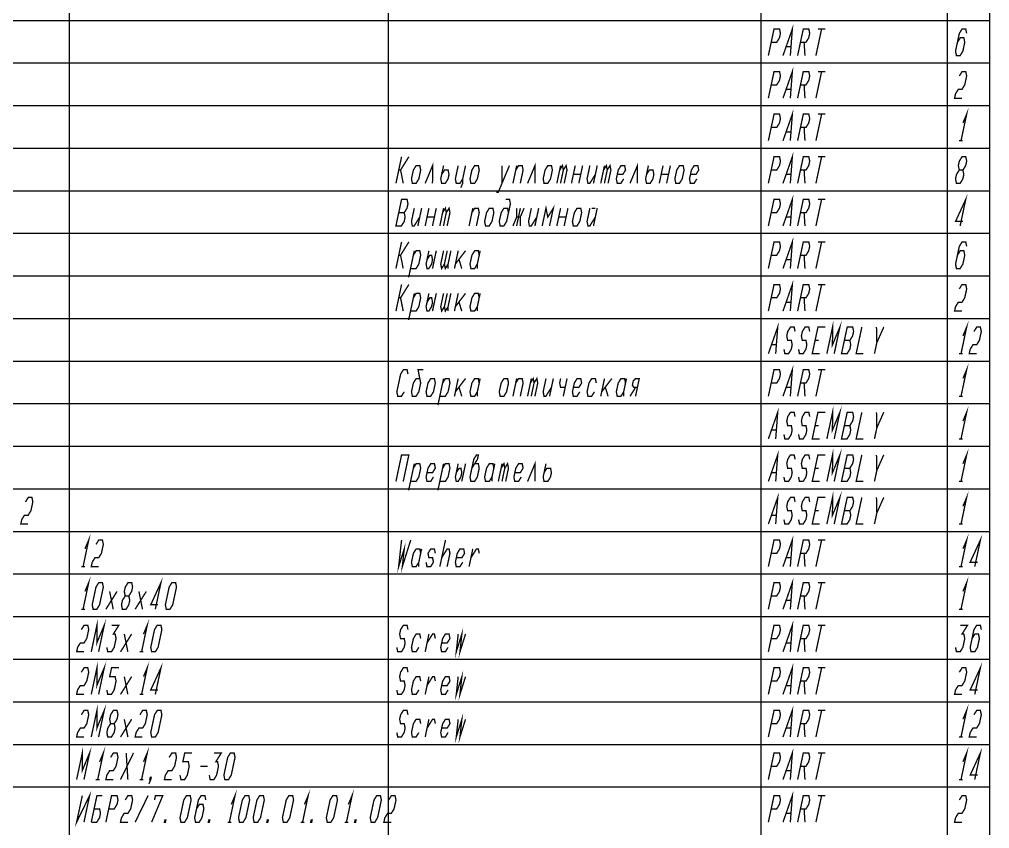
# Model space of a CAD drawing. Header units: millimetres. Extents: x -156 to 206, y -956 to 292.
# Drawn here: x 22.7 to 205, y -491.8 to -339.8 of the extents above; entities that cross this region are included whole.
import ezdxf

# ---------------------------------------------------------------- set-up
doc = ezdxf.new("R2010")
doc.units = ezdxf.units.MM
doc.header["$LTSCALE"] = 19.36
doc.layers.get('0').update_dxf_attribs({"linetype": 'CONTINUOUS'})

msp = doc.modelspace()

# ---------------------------------------------------------------- linework, layer by layer
at = {"color": 7, "linetype": 'CONTINUOUS'}
for p, q in [((92, 292), (92, -956)), ((162, 292), (162, -956)), ((197, 292), (197, -956)), ((205, 292), (205, -956)), ((32, 268), (32, -956)), ((205, -340), (-156, -340)), ((205, -348), (-156, -348)), ((205, -356), (-156, -356)), ((205, -364), (-156, -364)), ((205, -372), (-156, -372)), ((205, -380), (-156, -380)), ((205, -388), (-156, -388)), ((205, -396), (-156, -396)), ((205, -404), (-156, -404)), ((205, -412), (-156, -412)), ((205, -420), (-156, -420)), ((205, -428), (-156, -428)), ((205, -436), (-156, -436)), ((205, -444), (-156, -444)), ((205, -452), (-156, -452)), ((205, -460), (-156, -460)), ((205, -468), (-156, -468)), ((205, -476), (-156, -476)), ((205, -484), (-156, -484))]:
    msp.add_line(p, q, dxfattribs=at)
at = {"color": 2, "linetype": 'CONTINUOUS', "const_width": 0.25}
for points in [[(166.17, -346.56), (167.93, -341.56), (167.55, -346.56)], [(163.42, -346.56), (164.49, -341.56), (165.52, -341.56), (165.69, -342.39), (165.51, -343.22), (164.99, -344.06), (163.96, -344.06)], [(168.92, -346.56), (169.99, -341.56), (171.02, -341.56), (171.19, -342.39), (171.01, -343.22), (170.49, -344.06), (169.46, -344.06)], [(173.43, -341.56), (172.36, -346.56)], [(172.74, -341.56), (174.11, -341.56)], [(200.69, -342.39), (200.52, -341.56), (199.83, -341.56), (199.31, -342.39), (198.6, -345.72), (198.77, -346.56), (199.46, -346.56), (199.98, -345.72), (200.33, -344.06), (200.16, -343.22), (199.48, -343.22), (198.96, -344.06)], [(170.14, -344.06), (170.3, -346.56)], [(166.87, -344.89), (167.56, -344.89)], [(163.42, -354.56), (164.49, -349.56), (165.52, -349.56), (165.69, -350.39), (165.51, -351.22), (164.99, -352.06), (163.96, -352.06)], [(166.17, -354.56), (167.93, -349.56), (167.55, -354.56)], [(168.92, -354.56), (169.99, -349.56), (171.02, -349.56), (171.19, -350.39), (171.01, -351.22), (170.49, -352.06), (169.46, -352.06)], [(173.43, -349.56), (172.36, -354.56)], [(172.74, -349.56), (174.11, -349.56)], [(199.31, -350.39), (199.83, -349.56), (200.52, -349.56), (200.69, -350.39), (200.33, -352.06), (199.81, -352.89), (199.12, -352.89), (198.6, -353.72), (198.42, -354.56), (199.8, -354.56)], [(166.87, -352.89), (167.56, -352.89)], [(170.14, -352.06), (170.3, -354.56)], [(166.17, -362.56), (167.93, -357.56), (167.55, -362.56)], [(199.99, -359.22), (200.69, -357.56), (199.63, -362.56)], [(163.42, -362.56), (164.49, -357.56), (165.52, -357.56), (165.69, -358.39), (165.51, -359.22), (164.99, -360.06), (163.96, -360.06)], [(168.92, -362.56), (169.99, -357.56), (171.02, -357.56), (171.19, -358.39), (171.01, -359.22), (170.49, -360.06), (169.46, -360.06)], [(173.43, -357.56), (172.36, -362.56)], [(172.74, -357.56), (174.11, -357.56)], [(166.87, -360.89), (167.56, -360.89)], [(170.14, -360.06), (170.3, -362.56)], [(199.28, -362.56), (199.97, -362.56)], [(166.17, -370.56), (167.93, -365.56), (167.55, -370.56)], [(93.43, -370.56), (94.49, -365.56)], [(93.96, -368.06), (94.3, -368.06), (95.86, -365.56)], [(163.42, -370.56), (164.49, -365.56), (165.52, -365.56), (165.69, -366.39), (165.51, -367.22), (164.99, -368.06), (163.96, -368.06)], [(168.92, -370.56), (169.99, -365.56), (171.02, -365.56), (171.19, -366.39), (171.01, -367.22), (170.49, -368.06), (169.46, -368.06)], [(173.43, -365.56), (172.36, -370.56)], [(172.74, -365.56), (174.11, -365.56)], [(199.99, -368.06), (200.51, -367.22), (200.69, -366.39), (200.52, -365.56), (199.83, -365.56), (199.31, -366.39), (199.13, -367.22), (199.3, -368.06)], [(94.8, -370.56), (94.3, -368.06)], [(96.35, -369.72), (96.52, -370.56), (97.21, -370.56), (97.73, -369.72), (98.08, -368.06), (97.91, -367.22), (97.23, -367.22), (96.71, -368.06), (96.35, -369.72)], [(98.93, -370.56), (100.32, -367.22), (100.3, -370.56)], [(102.38, -367.22), (101.85, -369.72), (102.02, -370.56), (102.71, -370.56), (103.23, -369.72), (103.4, -368.89), (103.24, -368.06), (102.55, -368.06), (102.03, -368.89)], [(105.13, -367.22), (104.6, -369.72), (104.77, -370.56), (105.46, -370.56), (105.98, -369.72), (105.97, -370.56), (105.62, -371.39)], [(106.51, -367.22), (105.98, -369.72)], [(107.35, -369.72), (107.52, -370.56), (108.21, -370.56), (108.73, -369.72), (109.08, -368.06), (108.91, -367.22), (108.23, -367.22), (107.71, -368.06), (107.35, -369.72)], [(112.32, -372.22), (112.66, -372.22), (114.76, -367.22)], [(113.38, -367.22), (113.36, -370.56)], [(115.42, -370.56), (116.13, -367.22)], [(115.96, -368.06), (116.48, -367.22), (117.16, -367.22), (117.33, -368.06), (116.8, -370.56)], [(118.17, -370.56), (119.57, -367.22), (119.55, -370.56)], [(121.1, -369.72), (121.27, -370.56), (121.96, -370.56), (122.48, -369.72), (122.83, -368.06), (122.66, -367.22), (121.98, -367.22), (121.46, -368.06), (121.1, -369.72)], [(123.67, -370.56), (124.38, -367.22)], [(124.21, -368.06), (124.73, -367.22), (124.89, -368.06), (124.36, -370.56)], [(124.89, -368.06), (125.41, -367.22), (125.58, -368.06), (125.05, -370.56)], [(126.42, -370.56), (127.13, -367.22)], [(128.51, -367.22), (127.8, -370.56)], [(129.88, -367.22), (129.35, -369.72), (129.52, -370.56), (129.86, -370.56), (130.9, -368.89)], [(131.26, -367.22), (130.55, -370.56)], [(131.92, -370.56), (132.63, -367.22)], [(132.46, -368.06), (132.98, -367.22), (133.14, -368.06), (132.61, -370.56)], [(133.14, -368.06), (133.66, -367.22), (133.83, -368.06), (133.3, -370.56)], [(135.03, -368.89), (136.06, -368.89), (136.58, -368.06), (136.41, -367.22), (135.73, -367.22), (135.21, -368.06), (134.85, -369.72), (135.02, -370.56), (135.71, -370.56), (136.23, -369.72)], [(137.42, -370.56), (138.82, -367.22), (138.8, -370.56)], [(140.88, -367.22), (140.35, -369.72), (140.52, -370.56), (141.21, -370.56), (141.73, -369.72), (141.9, -368.89), (141.74, -368.06), (141.05, -368.06), (140.53, -368.89)], [(142.92, -370.56), (143.63, -367.22)], [(145.01, -367.22), (144.3, -370.56)], [(145.85, -369.72), (146.02, -370.56), (146.71, -370.56), (147.23, -369.72), (147.58, -368.06), (147.41, -367.22), (146.73, -367.22), (146.21, -368.06), (145.85, -369.72)], [(148.78, -368.89), (149.81, -368.89), (150.33, -368.06), (150.16, -367.22), (149.48, -367.22), (148.96, -368.06), (148.6, -369.72), (148.77, -370.56), (149.46, -370.56), (149.98, -369.72)], [(170.14, -368.06), (170.3, -370.56)], [(198.77, -370.56), (199.46, -370.56), (199.98, -369.72), (200.15, -368.89), (199.99, -368.06), (199.3, -368.06), (198.78, -368.89), (198.6, -369.72), (198.77, -370.56)], [(126.78, -368.89), (128.15, -368.89)], [(143.28, -368.89), (144.65, -368.89)], [(166.87, -368.89), (167.56, -368.89)], [(93.43, -378.56), (94.46, -378.56), (94.98, -377.72), (95.15, -376.89), (94.99, -376.06), (95.51, -375.22), (95.69, -374.39), (95.52, -373.56), (94.49, -373.56), (93.43, -378.56)], [(114.58, -376.06), (114.41, -375.22), (113.73, -375.22), (113.21, -376.06), (112.85, -377.72), (113.02, -378.56), (113.71, -378.56), (114.23, -377.72), (114.94, -374.39), (114.77, -373.56), (114.08, -373.56)], [(163.42, -378.56), (164.49, -373.56), (165.52, -373.56), (165.69, -374.39), (165.51, -375.22), (164.99, -376.06), (163.96, -376.06)], [(166.17, -378.56), (167.93, -373.56), (167.55, -378.56)], [(168.92, -378.56), (169.99, -373.56), (171.02, -373.56), (171.19, -374.39), (171.01, -375.22), (170.49, -376.06), (169.46, -376.06)], [(173.43, -373.56), (172.36, -378.56)], [(172.74, -373.56), (174.11, -373.56)], [(199.46, -378.56), (200.52, -373.56), (198.6, -377.72), (199.98, -377.72)], [(96.88, -375.22), (96.35, -377.72), (96.52, -378.56), (96.86, -378.56), (97.9, -376.89)], [(98.26, -375.22), (97.55, -378.56)], [(98.93, -378.56), (99.63, -375.22)], [(101.01, -375.22), (100.3, -378.56)], [(101.68, -378.56), (102.38, -375.22)], [(102.21, -376.06), (102.73, -375.22), (102.89, -376.06), (102.36, -378.56)], [(102.89, -376.06), (103.41, -375.22), (103.58, -376.06), (103.05, -378.56)], [(107.18, -378.56), (107.88, -375.22)], [(107.71, -376.06), (108.23, -375.22), (108.91, -375.22), (109.08, -376.06), (108.55, -378.56)], [(110.1, -377.72), (110.27, -378.56), (110.96, -378.56), (111.48, -377.72), (111.83, -376.06), (111.66, -375.22), (110.98, -375.22), (110.46, -376.06), (110.1, -377.72)], [(115.42, -378.56), (116.12, -376.89), (116.13, -375.22)], [(116.82, -375.22), (116.11, -378.56)], [(117.51, -375.22), (116.81, -376.89), (116.8, -378.56)], [(118.88, -375.22), (118.35, -377.72), (118.52, -378.56), (118.86, -378.56), (119.9, -376.89)], [(120.26, -375.22), (119.55, -378.56)], [(120.92, -378.56), (121.63, -375.22), (121.97, -376.89), (123.01, -375.22), (122.3, -378.56)], [(123.67, -378.56), (124.38, -375.22)], [(125.76, -375.22), (125.05, -378.56)], [(126.6, -377.72), (126.77, -378.56), (127.46, -378.56), (127.98, -377.72), (128.33, -376.06), (128.16, -375.22), (127.48, -375.22), (126.96, -376.06), (126.6, -377.72)], [(129.88, -375.22), (129.35, -377.72), (129.52, -378.56), (129.86, -378.56), (130.9, -376.89)], [(130.23, -375.22), (130.91, -375.22)], [(131.26, -375.22), (130.55, -378.56)], [(93.96, -376.06), (94.99, -376.06)], [(99.28, -376.89), (100.65, -376.89)], [(116.12, -376.89), (116.81, -376.89)], [(124.03, -376.89), (125.4, -376.89)], [(166.87, -376.89), (167.56, -376.89)], [(170.14, -376.06), (170.3, -378.56)], [(166.17, -386.56), (167.93, -381.56), (167.55, -386.56)], [(93.43, -386.56), (94.49, -381.56)], [(93.96, -384.06), (94.3, -384.06), (95.86, -381.56)], [(163.42, -386.56), (164.49, -381.56), (165.52, -381.56), (165.69, -382.39), (165.51, -383.22), (164.99, -384.06), (163.96, -384.06)], [(168.92, -386.56), (169.99, -381.56), (171.02, -381.56), (171.19, -382.39), (171.01, -383.22), (170.49, -384.06), (169.46, -384.06)], [(173.43, -381.56), (172.36, -386.56)], [(172.74, -381.56), (174.11, -381.56)], [(200.69, -382.39), (200.52, -381.56), (199.83, -381.56), (199.31, -382.39), (198.6, -385.72), (198.77, -386.56), (199.46, -386.56), (199.98, -385.72), (200.33, -384.06), (200.16, -383.22), (199.48, -383.22), (198.96, -384.06)], [(94.8, -386.56), (94.3, -384.06)], [(95.82, -388.22), (96.88, -383.22)], [(96.18, -386.56), (97.21, -386.56), (97.73, -385.72), (98.08, -384.06), (97.91, -383.22), (97.23, -383.22), (96.71, -384.06)], [(99.63, -383.22), (99.1, -385.72), (99.27, -386.56), (99.61, -386.56), (100.13, -385.72), (100.31, -384.89), (100.14, -384.06), (99.8, -384.06), (99.28, -384.89)], [(101.01, -383.22), (100.3, -386.56)], [(102.38, -383.22), (101.85, -385.72), (102.02, -386.56), (102.54, -385.72), (102.71, -386.56), (103.23, -385.72), (103.76, -383.22)], [(103.07, -383.22), (102.54, -385.72)], [(105.13, -383.22), (104.43, -386.56)], [(104.6, -385.72), (106.51, -383.22)], [(109.08, -384.06), (108.91, -383.22), (108.23, -383.22), (107.71, -384.06), (107.35, -385.72), (107.52, -386.56), (108.21, -386.56), (108.73, -385.72)], [(109.26, -383.22), (108.73, -385.72), (108.72, -386.56)], [(170.14, -384.06), (170.3, -386.56)], [(103.23, -385.72), (103.22, -386.56)], [(105.29, -384.89), (105.8, -386.56)], [(166.87, -384.89), (167.56, -384.89)], [(93.43, -394.56), (94.49, -389.56)], [(93.96, -392.06), (94.3, -392.06), (95.86, -389.56)], [(163.42, -394.56), (164.49, -389.56), (165.52, -389.56), (165.69, -390.39), (165.51, -391.22), (164.99, -392.06), (163.96, -392.06)], [(166.17, -394.56), (167.93, -389.56), (167.55, -394.56)], [(168.92, -394.56), (169.99, -389.56), (171.02, -389.56), (171.19, -390.39), (171.01, -391.22), (170.49, -392.06), (169.46, -392.06)], [(173.43, -389.56), (172.36, -394.56)], [(172.74, -389.56), (174.11, -389.56)], [(199.31, -390.39), (199.83, -389.56), (200.52, -389.56), (200.69, -390.39), (200.33, -392.06), (199.81, -392.89), (199.12, -392.89), (198.6, -393.72), (198.42, -394.56), (199.8, -394.56)], [(94.8, -394.56), (94.3, -392.06)], [(95.82, -396.22), (96.88, -391.22)], [(96.18, -394.56), (97.21, -394.56), (97.73, -393.72), (98.08, -392.06), (97.91, -391.22), (97.23, -391.22), (96.71, -392.06)], [(99.63, -391.22), (99.1, -393.72), (99.27, -394.56), (99.61, -394.56), (100.13, -393.72), (100.31, -392.89), (100.14, -392.06), (99.8, -392.06), (99.28, -392.89)], [(101.01, -391.22), (100.3, -394.56)], [(102.38, -391.22), (101.85, -393.72), (102.02, -394.56), (102.54, -393.72), (102.71, -394.56), (103.23, -393.72), (103.76, -391.22)], [(103.07, -391.22), (102.54, -393.72)], [(105.13, -391.22), (104.43, -394.56)], [(104.6, -393.72), (106.51, -391.22)], [(109.08, -392.06), (108.91, -391.22), (108.23, -391.22), (107.71, -392.06), (107.35, -393.72), (107.52, -394.56), (108.21, -394.56), (108.73, -393.72)], [(109.26, -391.22), (108.73, -393.72), (108.72, -394.56)], [(170.14, -392.06), (170.3, -394.56)], [(103.23, -393.72), (103.22, -394.56)], [(105.29, -392.89), (105.8, -394.56)], [(166.87, -392.89), (167.56, -392.89)], [(163.42, -402.56), (165.18, -397.56), (164.8, -402.56)], [(166.35, -401.72), (166.52, -402.56), (167.21, -402.56), (167.73, -401.72), (167.9, -400.89), (167.74, -400.06), (167.05, -400.06), (166.88, -399.22), (167.06, -398.39), (167.58, -397.56), (168.27, -397.56), (168.44, -398.39)], [(169.1, -401.72), (169.27, -402.56), (169.96, -402.56), (170.48, -401.72), (170.65, -400.89), (170.49, -400.06), (169.8, -400.06), (169.63, -399.22), (169.81, -398.39), (170.33, -397.56), (171.02, -397.56), (171.19, -398.39)], [(174.11, -397.56), (172.74, -397.56), (171.67, -402.56), (173.05, -402.56)], [(174.42, -402.56), (175.49, -397.56), (175.47, -400.89), (176.86, -397.56), (175.8, -402.56)], [(177.17, -402.56), (178.21, -402.56), (178.73, -401.72), (178.9, -400.89), (178.74, -400.06), (179.26, -399.22), (179.44, -398.39), (179.27, -397.56), (178.24, -397.56), (177.17, -402.56)], [(180.99, -397.56), (179.92, -402.56), (181.3, -402.56)], [(183.74, -397.56), (183.81, -400.47), (185.11, -397.56)], [(199.99, -399.22), (200.69, -397.56), (199.63, -402.56)], [(202.06, -398.39), (202.58, -397.56), (203.27, -397.56), (203.44, -398.39), (203.08, -400.06), (202.56, -400.89), (201.87, -400.89), (201.35, -401.72), (201.17, -402.56), (202.55, -402.56)], [(164.12, -400.89), (164.81, -400.89)], [(172.21, -400.06), (172.89, -400.06)], [(177.71, -400.06), (178.74, -400.06)], [(183.81, -400.47), (183.36, -402.56)], [(199.28, -402.56), (199.97, -402.56)], [(166.17, -410.56), (167.93, -405.56), (167.55, -410.56)], [(199.99, -407.22), (200.69, -405.56), (199.63, -410.56)], [(95.69, -406.39), (95.52, -405.56), (94.83, -405.56), (94.31, -406.39), (93.6, -409.72), (93.77, -410.56), (94.46, -410.56), (94.98, -409.72)], [(97.91, -407.22), (97.23, -407.22), (96.71, -408.06), (96.35, -409.72), (96.52, -410.56), (97.21, -410.56), (97.73, -409.72), (98.08, -408.06), (97.58, -405.56), (98.61, -405.56)], [(163.42, -410.56), (164.49, -405.56), (165.52, -405.56), (165.69, -406.39), (165.51, -407.22), (164.99, -408.06), (163.96, -408.06)], [(168.92, -410.56), (169.99, -405.56), (171.02, -405.56), (171.19, -406.39), (171.01, -407.22), (170.49, -408.06), (169.46, -408.06)], [(173.43, -405.56), (172.36, -410.56)], [(172.74, -405.56), (174.11, -405.56)], [(99.1, -409.72), (99.27, -410.56), (99.96, -410.56), (100.48, -409.72), (100.83, -408.06), (100.66, -407.22), (99.98, -407.22), (99.46, -408.06), (99.1, -409.72)], [(101.32, -412.22), (102.38, -407.22)], [(101.68, -410.56), (102.71, -410.56), (103.23, -409.72), (103.58, -408.06), (103.41, -407.22), (102.73, -407.22), (102.21, -408.06)], [(105.13, -407.22), (104.43, -410.56)], [(104.6, -409.72), (106.51, -407.22)], [(109.08, -408.06), (108.91, -407.22), (108.23, -407.22), (107.71, -408.06), (107.35, -409.72), (107.52, -410.56), (108.21, -410.56), (108.73, -409.72)], [(109.26, -407.22), (108.73, -409.72), (108.72, -410.56)], [(112.85, -409.72), (113.02, -410.56), (113.71, -410.56), (114.23, -409.72), (114.58, -408.06), (114.41, -407.22), (113.73, -407.22), (113.21, -408.06), (112.85, -409.72)], [(115.42, -410.56), (116.13, -407.22)], [(115.96, -408.06), (116.48, -407.22), (117.16, -407.22), (117.33, -408.06), (116.8, -410.56)], [(118.17, -410.56), (118.88, -407.22)], [(118.71, -408.06), (119.23, -407.22), (119.39, -408.06), (118.86, -410.56)], [(119.39, -408.06), (119.91, -407.22), (120.08, -408.06), (119.55, -410.56)], [(121.63, -407.22), (121.1, -409.72), (121.27, -410.56), (121.61, -410.56), (122.65, -408.89)], [(123.01, -407.22), (122.3, -410.56)], [(124.38, -407.22), (124.21, -408.06), (124.37, -408.89), (125.23, -408.89)], [(125.59, -407.22), (124.88, -410.56)], [(126.78, -408.89), (127.81, -408.89), (128.33, -408.06), (128.16, -407.22), (127.48, -407.22), (126.96, -408.06), (126.6, -409.72), (126.77, -410.56), (127.46, -410.56), (127.98, -409.72)], [(131.08, -408.06), (130.91, -407.22), (130.23, -407.22), (129.71, -408.06), (129.35, -409.72), (129.52, -410.56), (130.21, -410.56), (130.73, -409.72)], [(132.63, -407.22), (131.92, -410.56)], [(132.1, -409.72), (134.01, -407.22)], [(136.58, -408.06), (136.41, -407.22), (135.73, -407.22), (135.21, -408.06), (134.85, -409.72), (135.02, -410.56), (135.71, -410.56), (136.23, -409.72)], [(136.76, -407.22), (136.23, -409.72), (136.22, -410.56)], [(138.46, -410.56), (139.16, -407.22), (138.48, -407.22), (138.04, -407.64), (137.87, -408.47), (138.12, -408.89), (138.81, -408.89)], [(170.14, -408.06), (170.3, -410.56)], [(105.29, -408.89), (105.8, -410.56)], [(132.79, -408.89), (133.3, -410.56)], [(137.42, -410.56), (138.47, -408.89)], [(166.87, -408.89), (167.56, -408.89)], [(199.28, -410.56), (199.97, -410.56)], [(163.42, -418.56), (165.18, -413.56), (164.8, -418.56)], [(166.35, -417.72), (166.52, -418.56), (167.21, -418.56), (167.73, -417.72), (167.9, -416.89), (167.74, -416.06), (167.05, -416.06), (166.88, -415.22), (167.06, -414.39), (167.58, -413.56), (168.27, -413.56), (168.44, -414.39)], [(169.1, -417.72), (169.27, -418.56), (169.96, -418.56), (170.48, -417.72), (170.65, -416.89), (170.49, -416.06), (169.8, -416.06), (169.63, -415.22), (169.81, -414.39), (170.33, -413.56), (171.02, -413.56), (171.19, -414.39)], [(174.11, -413.56), (172.74, -413.56), (171.67, -418.56), (173.05, -418.56)], [(174.42, -418.56), (175.49, -413.56), (175.47, -416.89), (176.86, -413.56), (175.8, -418.56)], [(177.17, -418.56), (178.21, -418.56), (178.73, -417.72), (178.9, -416.89), (178.74, -416.06), (179.26, -415.22), (179.44, -414.39), (179.27, -413.56), (178.24, -413.56), (177.17, -418.56)], [(180.99, -413.56), (179.92, -418.56), (181.3, -418.56)], [(183.74, -413.56), (183.81, -416.47), (185.11, -413.56)], [(199.99, -415.22), (200.69, -413.56), (199.63, -418.56)], [(164.12, -416.89), (164.81, -416.89)], [(172.21, -416.06), (172.89, -416.06)], [(177.71, -416.06), (178.74, -416.06)], [(183.81, -416.47), (183.36, -418.56)], [(199.28, -418.56), (199.97, -418.56)], [(163.42, -426.56), (165.18, -421.56), (164.8, -426.56)], [(174.42, -426.56), (175.49, -421.56), (175.47, -424.89), (176.86, -421.56), (175.8, -426.56)], [(199.99, -423.22), (200.69, -421.56), (199.63, -426.56)], [(93.43, -426.56), (94.49, -421.56), (95.86, -421.56), (94.8, -426.56)], [(107.71, -424.06), (108.75, -422.39), (108.93, -421.56), (108.58, -421.56), (108.06, -422.39), (107.35, -425.72), (107.52, -426.56), (108.21, -426.56), (108.73, -425.72), (109.08, -424.06), (108.91, -423.22), (108.23, -423.22)], [(113.21, -424.06), (113.73, -423.22), (113.89, -424.06), (113.36, -426.56)], [(113.89, -424.06), (114.41, -423.22), (114.58, -424.06), (114.05, -426.56)], [(118.17, -426.56), (119.57, -423.22), (119.55, -426.56)], [(166.35, -425.72), (166.52, -426.56), (167.21, -426.56), (167.73, -425.72), (167.9, -424.89), (167.74, -424.06), (167.05, -424.06), (166.88, -423.22), (167.06, -422.39), (167.58, -421.56), (168.27, -421.56), (168.44, -422.39)], [(169.1, -425.72), (169.27, -426.56), (169.96, -426.56), (170.48, -425.72), (170.65, -424.89), (170.49, -424.06), (169.8, -424.06), (169.63, -423.22), (169.81, -422.39), (170.33, -421.56), (171.02, -421.56), (171.19, -422.39)], [(174.11, -421.56), (172.74, -421.56), (171.67, -426.56), (173.05, -426.56)], [(177.17, -426.56), (178.21, -426.56), (178.73, -425.72), (178.9, -424.89), (178.74, -424.06), (179.26, -423.22), (179.44, -422.39), (179.27, -421.56), (178.24, -421.56), (177.17, -426.56)], [(180.99, -421.56), (179.92, -426.56), (181.3, -426.56)], [(183.74, -421.56), (183.81, -424.47), (185.11, -421.56)], [(95.82, -428.22), (96.88, -423.22)], [(96.18, -426.56), (97.21, -426.56), (97.73, -425.72), (98.08, -424.06), (97.91, -423.22), (97.23, -423.22), (96.71, -424.06)], [(99.28, -424.89), (100.31, -424.89), (100.83, -424.06), (100.66, -423.22), (99.98, -423.22), (99.46, -424.06), (99.1, -425.72), (99.27, -426.56), (99.96, -426.56), (100.48, -425.72)], [(101.32, -428.22), (102.38, -423.22)], [(101.68, -426.56), (102.71, -426.56), (103.23, -425.72), (103.58, -424.06), (103.41, -423.22), (102.73, -423.22), (102.21, -424.06)], [(105.13, -423.22), (104.6, -425.72), (104.77, -426.56), (105.11, -426.56), (105.63, -425.72), (105.81, -424.89), (105.64, -424.06), (105.3, -424.06), (104.78, -424.89)], [(106.51, -423.22), (105.8, -426.56)], [(111.83, -424.06), (111.66, -423.22), (110.98, -423.22), (110.46, -424.06), (110.1, -425.72), (110.27, -426.56), (110.96, -426.56), (111.48, -425.72)], [(112.01, -423.22), (111.48, -425.72), (111.47, -426.56)], [(112.67, -426.56), (113.38, -423.22)], [(115.78, -424.89), (116.81, -424.89), (117.33, -424.06), (117.16, -423.22), (116.48, -423.22), (115.96, -424.06), (115.6, -425.72), (115.77, -426.56), (116.46, -426.56), (116.98, -425.72)], [(121.63, -423.22), (121.1, -425.72), (121.27, -426.56), (121.96, -426.56), (122.48, -425.72), (122.65, -424.89), (122.49, -424.06), (121.8, -424.06), (121.28, -424.89)], [(164.12, -424.89), (164.81, -424.89)], [(172.21, -424.06), (172.89, -424.06)], [(177.71, -424.06), (178.74, -424.06)], [(183.81, -424.47), (183.36, -426.56)], [(199.28, -426.56), (199.97, -426.56)], [(174.42, -434.56), (175.49, -429.56), (175.47, -432.89), (176.86, -429.56), (175.8, -434.56)], [(199.99, -431.22), (200.69, -429.56), (199.63, -434.56)], [(23.81, -430.39), (24.33, -429.56), (25.02, -429.56), (25.19, -430.39), (24.83, -432.06), (24.31, -432.89), (23.62, -432.89), (23.1, -433.72), (22.93, -434.56), (24.3, -434.56)], [(163.42, -434.56), (165.18, -429.56), (164.8, -434.56)], [(166.35, -433.72), (166.52, -434.56), (167.21, -434.56), (167.73, -433.72), (167.9, -432.89), (167.74, -432.06), (167.05, -432.06), (166.88, -431.22), (167.06, -430.39), (167.58, -429.56), (168.27, -429.56), (168.44, -430.39)], [(169.1, -433.72), (169.27, -434.56), (169.96, -434.56), (170.48, -433.72), (170.65, -432.89), (170.49, -432.06), (169.8, -432.06), (169.63, -431.22), (169.81, -430.39), (170.33, -429.56), (171.02, -429.56), (171.19, -430.39)], [(174.11, -429.56), (172.74, -429.56), (171.67, -434.56), (173.05, -434.56)], [(177.17, -434.56), (178.21, -434.56), (178.73, -433.72), (178.9, -432.89), (178.74, -432.06), (179.26, -431.22), (179.44, -430.39), (179.27, -429.56), (178.24, -429.56), (177.17, -434.56)], [(180.99, -429.56), (179.92, -434.56), (181.3, -434.56)], [(183.74, -429.56), (183.81, -432.47), (185.11, -429.56)], [(172.21, -432.06), (172.89, -432.06)], [(177.71, -432.06), (178.74, -432.06)], [(164.12, -432.89), (164.81, -432.89)], [(183.81, -432.47), (183.36, -434.56)], [(199.28, -434.56), (199.97, -434.56)], [(34.99, -439.22), (35.69, -437.56), (34.63, -442.56)], [(37.06, -438.39), (37.58, -437.56), (38.27, -437.56), (38.44, -438.39), (38.08, -440.06), (37.56, -440.89), (36.87, -440.89), (36.35, -441.72), (36.17, -442.56), (37.55, -442.56)], [(94.49, -437.56), (93.94, -442.56), (94.99, -439.22), (94.63, -442.56), (96.21, -437.56)], [(102.74, -437.56), (101.68, -442.56)], [(163.42, -442.56), (164.49, -437.56), (165.52, -437.56), (165.69, -438.39), (165.51, -439.22), (164.99, -440.06), (163.96, -440.06)], [(166.17, -442.56), (167.93, -437.56), (167.55, -442.56)], [(168.92, -442.56), (169.99, -437.56), (171.02, -437.56), (171.19, -438.39), (171.01, -439.22), (170.49, -440.06), (169.46, -440.06)], [(173.43, -437.56), (172.36, -442.56)], [(172.74, -437.56), (174.11, -437.56)], [(199.99, -439.22), (200.69, -437.56), (199.63, -442.56)], [(202.21, -442.56), (203.27, -437.56), (201.35, -441.72), (202.73, -441.72)], [(98.08, -440.06), (97.91, -439.22), (97.23, -439.22), (96.71, -440.06), (96.35, -441.72), (96.52, -442.56), (97.21, -442.56), (97.73, -441.72)], [(98.26, -439.22), (97.73, -441.72), (97.72, -442.56)], [(99.1, -441.72), (99.27, -442.56), (99.96, -442.56), (100.48, -441.72), (100.31, -440.89), (99.62, -440.89), (99.46, -440.06), (99.98, -439.22), (100.66, -439.22), (100.83, -440.06)], [(102.03, -440.89), (103.07, -439.22), (103.41, -439.22), (103.58, -440.06), (103.05, -442.56)], [(104.78, -440.89), (105.81, -440.89), (106.33, -440.06), (106.16, -439.22), (105.48, -439.22), (104.96, -440.06), (104.6, -441.72), (104.77, -442.56), (105.46, -442.56), (105.98, -441.72)], [(107.18, -442.56), (107.88, -439.22)], [(107.53, -440.89), (108.57, -439.22), (108.91, -439.22), (109.08, -440.06)], [(166.87, -440.89), (167.56, -440.89)], [(170.14, -440.06), (170.3, -442.56)], [(34.28, -442.56), (34.97, -442.56)], [(199.28, -442.56), (199.97, -442.56)], [(34.99, -447.22), (35.69, -445.56), (34.63, -450.56)], [(48.21, -450.56), (49.27, -445.56), (47.35, -449.72), (48.73, -449.72)], [(166.17, -450.56), (167.93, -445.56), (167.55, -450.56)], [(199.99, -447.22), (200.69, -445.56), (199.63, -450.56)], [(36.52, -450.56), (36.35, -449.72), (37.06, -446.39), (37.58, -445.56), (38.27, -445.56), (38.44, -446.39), (37.73, -449.72), (37.21, -450.56), (36.52, -450.56)], [(43.24, -448.06), (43.76, -447.22), (43.94, -446.39), (43.77, -445.56), (43.08, -445.56), (42.56, -446.39), (42.38, -447.22), (42.55, -448.06)], [(50.27, -450.56), (50.1, -449.72), (50.81, -446.39), (51.33, -445.56), (52.02, -445.56), (52.19, -446.39), (51.48, -449.72), (50.96, -450.56), (50.27, -450.56)], [(163.42, -450.56), (164.49, -445.56), (165.52, -445.56), (165.69, -446.39), (165.51, -447.22), (164.99, -448.06), (163.96, -448.06)], [(168.92, -450.56), (169.99, -445.56), (171.02, -445.56), (171.19, -446.39), (171.01, -447.22), (170.49, -448.06), (169.46, -448.06)], [(173.43, -445.56), (172.36, -450.56)], [(172.74, -445.56), (174.11, -445.56)], [(38.92, -450.56), (41.01, -447.22)], [(39.63, -447.22), (40.3, -450.56)], [(42.02, -450.56), (42.71, -450.56), (43.23, -449.72), (43.4, -448.89), (43.24, -448.06), (42.55, -448.06), (42.03, -448.89), (41.85, -449.72), (42.02, -450.56)], [(44.42, -450.56), (46.51, -447.22)], [(45.13, -447.22), (45.8, -450.56)], [(170.14, -448.06), (170.3, -450.56)], [(166.87, -448.89), (167.56, -448.89)], [(34.28, -450.56), (34.97, -450.56)], [(199.28, -450.56), (199.97, -450.56)], [(34.31, -454.39), (34.83, -453.56), (35.52, -453.56), (35.69, -454.39), (35.33, -456.06), (34.81, -456.89), (34.12, -456.89), (33.6, -457.72), (33.42, -458.56), (34.8, -458.56)], [(36.17, -458.56), (37.24, -453.56), (37.22, -456.89), (38.61, -453.56), (37.55, -458.56)], [(39.99, -453.56), (41.36, -453.56), (40.32, -455.22), (40.66, -455.22), (40.83, -456.06), (40.48, -457.72), (39.96, -458.56), (39.27, -458.56), (39.1, -457.72)], [(45.99, -455.22), (46.69, -453.56), (45.63, -458.56)], [(47.52, -458.56), (47.35, -457.72), (48.06, -454.39), (48.58, -453.56), (49.27, -453.56), (49.44, -454.39), (48.73, -457.72), (48.21, -458.56), (47.52, -458.56)], [(93.6, -457.72), (93.77, -458.56), (94.46, -458.56), (94.98, -457.72), (95.15, -456.89), (94.99, -456.06), (94.3, -456.06), (94.13, -455.22), (94.31, -454.39), (94.83, -453.56), (95.52, -453.56), (95.69, -454.39)], [(105.13, -455.22), (104.77, -458.56), (105.82, -455.22), (105.46, -458.56), (106.51, -455.22)], [(163.42, -458.56), (164.49, -453.56), (165.52, -453.56), (165.69, -454.39), (165.51, -455.22), (164.99, -456.06), (163.96, -456.06)], [(166.17, -458.56), (167.93, -453.56), (167.55, -458.56)], [(168.92, -458.56), (169.99, -453.56), (171.02, -453.56), (171.19, -454.39), (171.01, -455.22), (170.49, -456.06), (169.46, -456.06)], [(173.43, -453.56), (172.36, -458.56)], [(172.74, -453.56), (174.11, -453.56)], [(199.49, -453.56), (200.86, -453.56), (199.82, -455.22), (200.16, -455.22), (200.33, -456.06), (199.98, -457.72), (199.46, -458.56), (198.77, -458.56), (198.6, -457.72)], [(203.44, -454.39), (203.27, -453.56), (202.58, -453.56), (202.06, -454.39), (201.35, -457.72), (201.52, -458.56), (202.21, -458.56), (202.73, -457.72), (203.08, -456.06), (202.91, -455.22), (202.23, -455.22), (201.71, -456.06)], [(41.67, -458.56), (43.76, -455.22)], [(42.38, -455.22), (43.05, -458.56)], [(98.08, -456.06), (97.91, -455.22), (97.23, -455.22), (96.71, -456.06), (96.35, -457.72), (96.52, -458.56), (97.21, -458.56), (97.73, -457.72)], [(98.93, -458.56), (99.63, -455.22)], [(99.28, -456.89), (100.32, -455.22), (100.66, -455.22), (100.83, -456.06)], [(102.03, -456.89), (103.06, -456.89), (103.58, -456.06), (103.41, -455.22), (102.73, -455.22), (102.21, -456.06), (101.85, -457.72), (102.02, -458.56), (102.71, -458.56), (103.23, -457.72)], [(166.87, -456.89), (167.56, -456.89)], [(170.14, -456.06), (170.3, -458.56)], [(45.28, -458.56), (45.97, -458.56)], [(36.17, -466.56), (37.24, -461.56), (37.22, -464.89), (38.61, -461.56), (37.55, -466.56)], [(45.99, -463.22), (46.69, -461.56), (45.63, -466.56)], [(48.21, -466.56), (49.27, -461.56), (47.35, -465.72), (48.73, -465.72)], [(166.17, -466.56), (167.93, -461.56), (167.55, -466.56)], [(202.21, -466.56), (203.27, -461.56), (201.35, -465.72), (202.73, -465.72)], [(34.31, -462.39), (34.83, -461.56), (35.52, -461.56), (35.69, -462.39), (35.33, -464.06), (34.81, -464.89), (34.12, -464.89), (33.6, -465.72), (33.42, -466.56), (34.8, -466.56)], [(39.1, -465.72), (39.27, -466.56), (39.96, -466.56), (40.48, -465.72), (40.83, -464.06), (40.66, -463.22), (39.63, -463.22), (39.99, -461.56), (41.36, -461.56)], [(41.67, -466.56), (43.76, -463.22)], [(42.38, -463.22), (43.05, -466.56)], [(93.6, -465.72), (93.77, -466.56), (94.46, -466.56), (94.98, -465.72), (95.15, -464.89), (94.99, -464.06), (94.3, -464.06), (94.13, -463.22), (94.31, -462.39), (94.83, -461.56), (95.52, -461.56), (95.69, -462.39)], [(98.08, -464.06), (97.91, -463.22), (97.23, -463.22), (96.71, -464.06), (96.35, -465.72), (96.52, -466.56), (97.21, -466.56), (97.73, -465.72)], [(98.93, -466.56), (99.63, -463.22)], [(99.28, -464.89), (100.32, -463.22), (100.66, -463.22), (100.83, -464.06)], [(102.03, -464.89), (103.06, -464.89), (103.58, -464.06), (103.41, -463.22), (102.73, -463.22), (102.21, -464.06), (101.85, -465.72), (102.02, -466.56), (102.71, -466.56), (103.23, -465.72)], [(105.13, -463.22), (104.77, -466.56), (105.82, -463.22), (105.46, -466.56), (106.51, -463.22)], [(163.42, -466.56), (164.49, -461.56), (165.52, -461.56), (165.69, -462.39), (165.51, -463.22), (164.99, -464.06), (163.96, -464.06)], [(168.92, -466.56), (169.99, -461.56), (171.02, -461.56), (171.19, -462.39), (171.01, -463.22), (170.49, -464.06), (169.46, -464.06)], [(173.43, -461.56), (172.36, -466.56)], [(172.74, -461.56), (174.11, -461.56)], [(199.31, -462.39), (199.83, -461.56), (200.52, -461.56), (200.69, -462.39), (200.33, -464.06), (199.81, -464.89), (199.12, -464.89), (198.6, -465.72), (198.42, -466.56), (199.8, -466.56)], [(166.87, -464.89), (167.56, -464.89)], [(170.14, -464.06), (170.3, -466.56)], [(45.28, -466.56), (45.97, -466.56)], [(36.17, -474.56), (37.24, -469.56), (37.22, -472.89), (38.61, -469.56), (37.55, -474.56)], [(199.99, -471.22), (200.69, -469.56), (199.63, -474.56)], [(34.31, -470.39), (34.83, -469.56), (35.52, -469.56), (35.69, -470.39), (35.33, -472.06), (34.81, -472.89), (34.12, -472.89), (33.6, -473.72), (33.42, -474.56), (34.8, -474.56)], [(40.49, -472.06), (41.01, -471.22), (41.19, -470.39), (41.02, -469.56), (40.33, -469.56), (39.81, -470.39), (39.63, -471.22), (39.8, -472.06)], [(45.31, -470.39), (45.83, -469.56), (46.52, -469.56), (46.69, -470.39), (46.33, -472.06), (45.81, -472.89), (45.12, -472.89), (44.6, -473.72), (44.42, -474.56), (45.8, -474.56)], [(47.52, -474.56), (47.35, -473.72), (48.06, -470.39), (48.58, -469.56), (49.27, -469.56), (49.44, -470.39), (48.73, -473.72), (48.21, -474.56), (47.52, -474.56)], [(93.6, -473.72), (93.77, -474.56), (94.46, -474.56), (94.98, -473.72), (95.15, -472.89), (94.99, -472.06), (94.3, -472.06), (94.13, -471.22), (94.31, -470.39), (94.83, -469.56), (95.52, -469.56), (95.69, -470.39)], [(105.13, -471.22), (104.77, -474.56), (105.82, -471.22), (105.46, -474.56), (106.51, -471.22)], [(163.42, -474.56), (164.49, -469.56), (165.52, -469.56), (165.69, -470.39), (165.51, -471.22), (164.99, -472.06), (163.96, -472.06)], [(166.17, -474.56), (167.93, -469.56), (167.55, -474.56)], [(168.92, -474.56), (169.99, -469.56), (171.02, -469.56), (171.19, -470.39), (171.01, -471.22), (170.49, -472.06), (169.46, -472.06)], [(173.43, -469.56), (172.36, -474.56)], [(172.74, -469.56), (174.11, -469.56)], [(202.06, -470.39), (202.58, -469.56), (203.27, -469.56), (203.44, -470.39), (203.08, -472.06), (202.56, -472.89), (201.87, -472.89), (201.35, -473.72), (201.17, -474.56), (202.55, -474.56)], [(39.27, -474.56), (39.96, -474.56), (40.48, -473.72), (40.65, -472.89), (40.49, -472.06), (39.8, -472.06), (39.28, -472.89), (39.1, -473.72), (39.27, -474.56)], [(41.67, -474.56), (43.76, -471.22)], [(42.38, -471.22), (43.05, -474.56)], [(98.08, -472.06), (97.91, -471.22), (97.23, -471.22), (96.71, -472.06), (96.35, -473.72), (96.52, -474.56), (97.21, -474.56), (97.73, -473.72)], [(98.93, -474.56), (99.63, -471.22)], [(99.28, -472.89), (100.32, -471.22), (100.66, -471.22), (100.83, -472.06)], [(102.03, -472.89), (103.06, -472.89), (103.58, -472.06), (103.41, -471.22), (102.73, -471.22), (102.21, -472.06), (101.85, -473.72), (102.02, -474.56), (102.71, -474.56), (103.23, -473.72)], [(170.14, -472.06), (170.3, -474.56)], [(166.87, -472.89), (167.56, -472.89)], [(199.28, -474.56), (199.97, -474.56)], [(33.42, -482.56), (34.49, -477.56), (34.47, -480.89), (35.86, -477.56), (34.8, -482.56)], [(37.74, -479.22), (38.44, -477.56), (37.38, -482.56)], [(39.81, -478.39), (40.33, -477.56), (41.02, -477.56), (41.19, -478.39), (40.83, -480.06), (40.31, -480.89), (39.62, -480.89), (39.1, -481.72), (38.92, -482.56), (40.3, -482.56)], [(41.67, -482.56), (44.11, -477.56)], [(42.74, -477.56), (43.05, -482.56)], [(45.99, -479.22), (46.69, -477.56), (45.63, -482.56)], [(50.81, -478.39), (51.33, -477.56), (52.02, -477.56), (52.19, -478.39), (51.83, -480.06), (51.31, -480.89), (50.62, -480.89), (50.1, -481.72), (49.92, -482.56), (51.3, -482.56)], [(52.85, -481.72), (53.02, -482.56), (53.71, -482.56), (54.23, -481.72), (54.58, -480.06), (54.41, -479.22), (53.38, -479.22), (53.74, -477.56), (55.11, -477.56)], [(59.24, -477.56), (60.61, -477.56), (59.57, -479.22), (59.91, -479.22), (60.08, -480.06), (59.73, -481.72), (59.21, -482.56), (58.52, -482.56), (58.35, -481.72)], [(61.27, -482.56), (61.1, -481.72), (61.81, -478.39), (62.33, -477.56), (63.02, -477.56), (63.19, -478.39), (62.48, -481.72), (61.96, -482.56), (61.27, -482.56)], [(163.42, -482.56), (164.49, -477.56), (165.52, -477.56), (165.69, -478.39), (165.51, -479.22), (164.99, -480.06), (163.96, -480.06)], [(166.17, -482.56), (167.93, -477.56), (167.55, -482.56)], [(168.92, -482.56), (169.99, -477.56), (171.02, -477.56), (171.19, -478.39), (171.01, -479.22), (170.49, -480.06), (169.46, -480.06)], [(173.43, -477.56), (172.36, -482.56)], [(172.74, -477.56), (174.11, -477.56)], [(199.99, -479.22), (200.69, -477.56), (199.63, -482.56)], [(202.21, -482.56), (203.27, -477.56), (201.35, -481.72), (202.73, -481.72)], [(56.64, -480.06), (58.02, -480.06)], [(166.87, -480.89), (167.56, -480.89)], [(170.14, -480.06), (170.3, -482.56)], [(37.03, -482.56), (37.72, -482.56)], [(45.28, -482.56), (45.97, -482.56)], [(47.35, -482.56), (47.17, -482.56), (47.26, -482.14), (47.44, -482.14), (47.35, -482.56), (47, -483.39)], [(199.28, -482.56), (199.97, -482.56)], [(34.49, -485.56), (33.42, -490.56), (35.86, -485.56), (34.8, -490.56)], [(62.49, -487.22), (63.19, -485.56), (62.13, -490.56)], [(76.24, -487.22), (76.94, -485.56), (75.88, -490.56)], [(84.49, -487.22), (85.19, -485.56), (84.13, -490.56)], [(166.17, -490.56), (167.93, -485.56), (167.55, -490.56)], [(36.17, -490.56), (37.24, -485.56), (38.27, -485.56)], [(38.92, -490.56), (39.99, -485.56), (41.02, -485.56), (41.19, -486.39), (41.01, -487.22), (40.49, -488.06), (39.46, -488.06)], [(42.56, -486.39), (43.08, -485.56), (43.77, -485.56), (43.94, -486.39), (43.58, -488.06), (43.06, -488.89), (42.37, -488.89), (41.85, -489.72), (41.67, -490.56), (43.05, -490.56)], [(44.42, -490.56), (46.86, -485.56)], [(47.52, -490.56), (49.61, -485.56), (48.24, -485.56), (48.06, -486.39)], [(53.02, -490.56), (52.85, -489.72), (53.56, -486.39), (54.08, -485.56), (54.77, -485.56), (54.94, -486.39), (54.23, -489.72), (53.71, -490.56), (53.02, -490.56)], [(57.69, -486.39), (57.52, -485.56), (56.83, -485.56), (56.31, -486.39), (55.6, -489.72), (55.77, -490.56), (56.46, -490.56), (56.98, -489.72), (57.33, -488.06), (57.16, -487.22), (56.48, -487.22), (55.96, -488.06)], [(64.02, -490.56), (63.85, -489.72), (64.56, -486.39), (65.08, -485.56), (65.77, -485.56), (65.94, -486.39), (65.23, -489.72), (64.71, -490.56), (64.02, -490.56)], [(66.77, -490.56), (66.6, -489.72), (67.31, -486.39), (67.83, -485.56), (68.52, -485.56), (68.69, -486.39), (67.98, -489.72), (67.46, -490.56), (66.77, -490.56)], [(72.27, -490.56), (72.1, -489.72), (72.81, -486.39), (73.33, -485.56), (74.02, -485.56), (74.19, -486.39), (73.48, -489.72), (72.96, -490.56), (72.27, -490.56)], [(80.52, -490.56), (80.35, -489.72), (81.06, -486.39), (81.58, -485.56), (82.27, -485.56), (82.44, -486.39), (81.73, -489.72), (81.21, -490.56), (80.52, -490.56)], [(88.77, -490.56), (88.6, -489.72), (89.31, -486.39), (89.83, -485.56), (90.52, -485.56), (90.69, -486.39), (89.98, -489.72), (89.46, -490.56), (88.77, -490.56)], [(92.06, -486.39), (92.58, -485.56), (93.27, -485.56), (93.44, -486.39), (93.08, -488.06), (92.56, -488.89), (91.87, -488.89), (91.35, -489.72), (91.17, -490.56), (92.55, -490.56)], [(163.42, -490.56), (164.49, -485.56), (165.52, -485.56), (165.69, -486.39), (165.51, -487.22), (164.99, -488.06), (163.96, -488.06)], [(168.92, -490.56), (169.99, -485.56), (171.02, -485.56), (171.19, -486.39), (171.01, -487.22), (170.49, -488.06), (169.46, -488.06)], [(173.43, -485.56), (172.36, -490.56)], [(172.74, -485.56), (174.11, -485.56)], [(199.31, -486.39), (199.83, -485.56), (200.52, -485.56), (200.69, -486.39), (200.33, -488.06), (199.81, -488.89), (199.12, -488.89), (198.6, -489.72), (198.42, -490.56), (199.8, -490.56)], [(36.17, -490.56), (37.21, -490.56), (37.73, -489.72), (37.9, -488.89), (37.74, -488.06), (36.71, -488.06)], [(170.14, -488.06), (170.3, -490.56)], [(50.1, -490.56), (49.92, -490.56), (50.01, -490.14), (50.19, -490.14), (50.1, -490.56)], [(58.35, -490.56), (58.17, -490.56), (58.26, -490.14), (58.44, -490.14), (58.35, -490.56)], [(61.78, -490.56), (62.47, -490.56)], [(69.35, -490.56), (69.17, -490.56), (69.26, -490.14), (69.44, -490.14), (69.35, -490.56)], [(75.53, -490.56), (76.22, -490.56)], [(77.6, -490.56), (77.42, -490.56), (77.51, -490.14), (77.69, -490.14), (77.6, -490.56)], [(83.78, -490.56), (84.47, -490.56)], [(85.85, -490.56), (85.67, -490.56), (85.76, -490.14), (85.94, -490.14), (85.85, -490.56)], [(166.87, -488.89), (167.56, -488.89)]]:
    msp.add_lwpolyline(points, dxfattribs=at)

doc.saveas('drawing.dxf')
